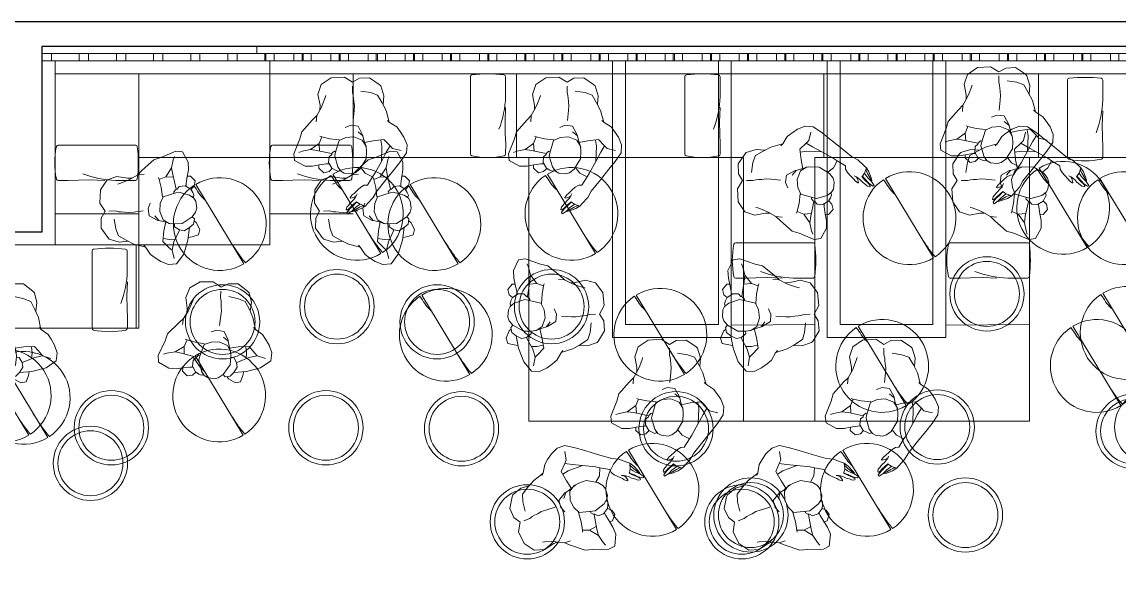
# Model space of a CAD drawing. Header units: millimetres. Extents: x 5429406 to 5440208, y -620941 to -619789.
# Drawn here: x 5430620 to 5431211, y -620182 to -619880 of the extents above; entities that cross this region are included whole.
import ezdxf

# ---------------------------------------------------------------- set-up
doc = ezdxf.new("R2010")
doc.units = ezdxf.units.MM
doc.header["$LTSCALE"] = 0.05
for name, color, linetype, lineweight in [('A-ALÇIPAN', 30, 'Continuous', 30), ('TEFRIS', 251, 'Continuous', 9), ('tefriş', 45, 'Continuous', 18)]:
    doc.layers.add(name, color=color, linetype=linetype, lineweight=lineweight)

# ---------------------------------------------------------------- blocks, each defined once
blk = doc.blocks.new('insanplanoturan2')
for p, q in [((-4.35, 28), (-8.09, 30.21)), ((-1.54, 25.72), (-5.35, 20.45)), ((-3.59, 26.87), (-4.35, 28)), ((1.11, 27.39), (-1.54, 25.72)), ((3.27, 27.84), (1.11, 27.39)), ((7, 27.12), (3.27, 27.84)), ((8.63, 26), (7, 27.12)), ((10.14, 23.59), (8.63, 26)), ((10.17, 25.88), (9.26, 25.73)), ((9.26, 25.73), (9.56, 24.52)), ((11.6, 25.19), (10.17, 25.88)), ((13.37, 24.07), (11.6, 25.19)), ((13.24, 24.16), (15.05, 25.76)), ((14.98, 20.87), (13.37, 24.07)), ((15.05, 25.76), (17.91, 26.13)), ((17.91, 26.13), (20.4, 23.48)), ((-27.28, 18.74), (-27.93, 14.41)), ((-27.28, 18.74), (-27.28, 18.74)), ((-5.35, 20.45), (-5.85, 16.43)), ((11.39, 17.65), (10.14, 23.59)), ((12.97, 16.66), (14.48, 17.79)), ((14.48, 17.79), (14.98, 20.87)), ((16.27, 21.48), (14.74, 21.5)), ((14.98, 20.87), (14.98, 20.87)), ((20.07, 21.81), (16.27, 21.48)), ((23.66, 22.17), (20.07, 21.81)), ((20.4, 23.48), (20.2, 21.81)), ((27.76, 21.89), (23.66, 22.17)), ((33.11, 18.44), (27.76, 21.89)), ((33.27, 14.87), (33.11, 18.44)), ((-27.93, 14.41), (-26.55, 10.2)), ((-19.98, 15.91), (-24.48, 17.29)), ((-18.79, 14.34), (-19.98, 15.91)), ((-15.71, 10.73), (-18.79, 14.34)), ((-14.03, 17.26), (-14.37, 14.2)), ((-14.37, 14.2), (-14.05, 10.87)), ((-5.85, 16.43), (-5.83, 13.53)), ((-5.85, 14.49), (-5.54, 12.71)), ((-5.83, 13.53), (-4.08, 10.14)), ((-5.54, 12.71), (-4.92, 10.26)), ((8.41, 9.37), (10.99, 16.09)), ((11.39, 14.95), (10.64, 15.16)), ((10.99, 16.09), (11.39, 17.65)), ((11.39, 14.95), (12.59, 15.84)), ((12.59, 15.84), (12.97, 16.66)), ((12.94, 16.13), (20.72, 13.88)), ((19.31, 14.28), (19.29, 10.2)), ((19.29, 10.2), (24.16, 13.11)), ((20.72, 13.88), (24.16, 13.11)), ((24.16, 13.11), (28.65, 13.7)), ((28.65, 13.7), (30.45, 14.23)), ((29.4, 7.03), (33.27, 14.87)), ((-26.55, 10.2), (-24.71, 6.99)), ((-24.71, 6.99), (-23.11, 4.46)), ((-15.71, 10.73), (-9.91, 10.95)), ((-9.91, 10.95), (-5.08, 11.6)), ((-4.92, 10.26), (-4.51, 7.82)), ((-4.51, 7.82), (-2.1, 5.49)), ((-4.51, 7.82), (-4.46, 7.27)), ((-4.46, 7.27), (-2.36, 2.53)), ((-4.08, 10.14), (0.35, 8.04)), ((0.35, 8.04), (4.73, 8.08)), ((4.73, 8.08), (8.41, 9.37)), ((8.28, 9.05), (13.28, 8.1)), ((13.28, 8.1), (17.61, 6.77)), ((17.61, 6.77), (19.29, 10.2)), ((17.61, 6.77), (18.58, 6.35)), ((28.03, 3.22), (29.4, 7.03)), ((-23.11, 4.46), (-19.37, 1.75)), ((-19.37, 1.75), (-18.3, 0.57)), ((-19.26, 1.62), (-18.03, -4.75)), ((-2.36, 2.53), (1.56, 1.75)), ((1.56, 1.75), (4.62, 2.65)), ((22.01, -2.61), (28.03, 3.22)), ((-18.03, -4.75), (-16.17, -9.13)), ((0.13, -0.8), (-0.81, -6.09)), ((19.46, -4.88), (16.82, -8.79)), ((20, -1.56), (19.46, -4.88)), ((19.46, -4.88), (22.01, -2.61)), ((-16.62, -8.22), (-17.35, -12.82)), ((-16.17, -9.13), (-14.03, -13.42)), ((-0.81, -6.09), (-1.17, -8.58)), ((-1.17, -8.58), (-1.05, -10.85)), ((-1.05, -10.85), (-1.05, -12.66)), ((15.63, -11.06), (14.16, -14.24)), ((16.82, -8.79), (15.63, -11.06)), ((17.24, -10.34), (17.46, -7.85)), ((17.93, -16.07), (17.24, -10.34)), ((-17.35, -12.82), (-16.11, -18.21)), ((-14.03, -13.42), (-10.4, -15.06)), ((-10.4, -15.06), (-5.21, -16.27)), ((-1.05, -12.66), (-1.01, -14.11)), ((-1.01, -14.11), (-0.73, -15.8)), ((-0.73, -15.8), (-0.99, -19.23)), ((14.16, -14.24), (13.76, -15.31)), ((15.74, -21.26), (17.93, -16.07)), ((-16.11, -18.21), (-15.32, -19.11)), ((-15.32, -19.11), (-10.35, -22.99)), ((-10.35, -22.99), (-5, -23.15)), ((-5, -23.15), (-1.15, -21.36)), ((-1.15, -21.36), (3.07, -24.4)), ((10.13, -24.5), (15.74, -21.26)), ((3.07, -24.4), (10.13, -24.5))]:
    blk.add_line(p, q)
for points in [[(-8.09, 30.21), (-10.88, 29.66), (-12.15, 26.27), (-12.64, 24.24)], [(-27.28, 18.74), (-21.76, 22.31), (-14.13, 24.15), (-7.35, 24.57)], [(-1.54, 25.72), (-2.54, 26.97), (-5.37, 26.69), (-7.35, 24.57), (-9.19, 21.89), (-8.9, 19.21), (-7.35, 16.52), (-5.85, 16.43)], [(-19.98, 15.91), (-15.55, 16.66), (-9.47, 19.07), (-8.9, 19.21)]]:
    blk.add_lwpolyline(points)
blk = doc.blocks.new('xccxc')
at = {"rotation": 180}
blk.add_blockref('insanplanoturan2', (220488.91, -31825.14), dxfattribs=at)
blk = doc.blocks.new('dada')
for p, q in [((219973.43, -31806.86), (219967.82, -31810.1)), ((219980.49, -31806.97), (219973.43, -31806.86)), ((219984.71, -31810.01), (219980.49, -31806.97)), ((219967.82, -31810.1), (219965.63, -31815.29)), ((219984.28, -31815.56), (219984.55, -31812.14)), ((219988.56, -31808.22), (219984.71, -31810.01)), ((219993.91, -31808.37), (219988.56, -31808.22)), ((219998.88, -31812.26), (219993.91, -31808.37)), ((219999.67, -31813.16), (219998.88, -31812.26)), ((220000.91, -31818.54), (219999.67, -31813.16)), ((219965.63, -31815.29), (219966.32, -31821.02)), ((219967.93, -31820.3), (219969.4, -31817.13)), ((219969.4, -31817.13), (219969.8, -31816.05)), ((219984.57, -31817.26), (219984.28, -31815.56)), ((219984.6, -31818.7), (219984.57, -31817.26)), ((219984.6, -31820.52), (219984.6, -31818.7)), ((219993.96, -31816.3), (219988.77, -31815.1)), ((219997.59, -31817.95), (219993.96, -31816.3)), ((219999.73, -31822.23), (219997.59, -31817.95)), ((220000.18, -31823.15), (220000.91, -31818.54)), ((219964.1, -31826.49), (219966.74, -31822.57)), ((219966.32, -31821.02), (219966.1, -31823.52)), ((219966.74, -31822.57), (219967.93, -31820.3)), ((219983.43, -31830.57), (219984.36, -31825.28)), ((219984.36, -31825.28), (219984.72, -31822.78)), ((219984.72, -31822.78), (219984.6, -31820.52)), ((220001.59, -31826.62), (219999.73, -31822.23)), ((219961.55, -31828.75), (219955.53, -31834.58)), ((219964.1, -31826.49), (219961.55, -31828.75)), ((219963.56, -31829.8), (219964.1, -31826.49)), ((220002.81, -31832.98), (220001.59, -31826.62)), ((219955.53, -31834.58), (219954.16, -31838.39)), ((219981.99, -31833.12), (219978.94, -31834.02)), ((219985.92, -31833.89), (219981.99, -31833.12)), ((219988.07, -31839.19), (219985.66, -31836.85)), ((219988.02, -31838.63), (219985.92, -31833.89)), ((220002.93, -31833.11), (220001.86, -31831.93)), ((220006.66, -31835.82), (220002.93, -31833.11)), ((220008.27, -31838.35), (220006.66, -31835.82)), ((219954.16, -31838.39), (219950.29, -31846.24)), ((219964.26, -31841.56), (219959.4, -31844.48)), ((219964.25, -31845.64), (219964.26, -31841.56)), ((219965.95, -31838.14), (219964.26, -31841.56)), ((219965.95, -31838.14), (219964.98, -31837.71)), ((219970.28, -31839.47), (219965.95, -31838.14)), ((219975.28, -31840.42), (219970.28, -31839.47)), ((219975.15, -31840.74), (219972.56, -31847.46)), ((219978.82, -31839.44), (219975.15, -31840.74)), ((219983.21, -31839.4), (219978.82, -31839.44)), ((219987.64, -31841.51), (219983.21, -31839.4)), ((219989.39, -31844.89), (219987.64, -31841.51)), ((219988.07, -31839.19), (219988.02, -31838.63)), ((219988.47, -31841.63), (219988.07, -31839.19)), ((219989.1, -31844.08), (219988.47, -31841.63)), ((219993.46, -31842.32), (219988.64, -31842.96)), ((219999.27, -31842.1), (219993.46, -31842.32)), ((219997.93, -31845.57), (219997.61, -31842.23)), ((219999.27, -31842.1), (220002.34, -31845.71)), ((220010.11, -31841.56), (220008.27, -31838.35)), ((220011.49, -31845.77), (220010.11, -31841.56)), ((219950.29, -31846.24), (219950.45, -31849.81)), ((219954.91, -31845.07), (219953.11, -31845.59)), ((219959.4, -31844.48), (219954.91, -31845.07)), ((219962.84, -31845.25), (219959.4, -31844.48)), ((219970.62, -31847.5), (219962.84, -31845.25)), ((219969.08, -31849.16), (219968.58, -31852.23)), ((219970.59, -31848.03), (219969.08, -31849.16)), ((219970.97, -31847.21), (219970.59, -31848.03)), ((219972.17, -31846.32), (219970.97, -31847.21)), ((219972.17, -31846.32), (219972.92, -31846.53)), ((219972.56, -31847.46), (219972.17, -31849.01)), ((219972.17, -31849.01), (219973.41, -31854.95)), ((219988.91, -31851.81), (219989.4, -31847.79)), ((219989.4, -31845.86), (219989.1, -31844.08)), ((219989.4, -31847.79), (219989.39, -31844.89)), ((219997.01, -31853.72), (219997.93, -31845.57)), ((219997.01, -31853.72), (219999.97, -31848.98)), ((219999.97, -31848.98), (220002.34, -31845.71)), ((220002.34, -31845.71), (220003.54, -31847.27)), ((220003.54, -31847.27), (220008.04, -31848.65)), ((220010.84, -31850.1), (220011.49, -31845.77)), ((219950.45, -31849.81), (219955.8, -31853.26)), ((219955.8, -31853.26), (219959.9, -31853.53)), ((219959.9, -31853.53), (219963.48, -31853.17)), ((219963.15, -31854.85), (219963.36, -31853.18)), ((219965.64, -31857.49), (219963.15, -31854.85)), ((219963.48, -31853.17), (219967.29, -31852.84)), ((219967.29, -31852.84), (219968.82, -31852.87)), ((219968.58, -31852.23), (219970.19, -31855.43)), ((219968.58, -31852.23), (219968.58, -31852.23)), ((219973.41, -31854.95), (219974.93, -31857.36)), ((219985.09, -31857.09), (219988.91, -31851.81)), ((219993.17, -31859.66), (219997.01, -31853.72)), ((220003.67, -31858.47), (220007.38, -31854.47)), ((220007.38, -31854.47), (220010.84, -31850.1)), ((220010.84, -31850.1), (220010.84, -31850.1)), ((219968.51, -31857.12), (219965.64, -31857.49)), ((219970.32, -31855.52), (219968.51, -31857.12)), ((219970.19, -31855.43), (219971.96, -31856.56)), ((219971.96, -31856.56), (219973.39, -31857.25)), ((219973.39, -31857.25), (219974.3, -31857.1)), ((219974.3, -31857.1), (219974, -31855.88)), ((219974.93, -31857.36), (219976.56, -31858.48)), ((219976.56, -31858.48), (219980.28, -31859.2)), ((219980.28, -31859.2), (219982.44, -31858.76)), ((219982.44, -31858.76), (219985.09, -31857.09)), ((219985.8, -31856.21), (219987.9, -31859.37)), ((219987.9, -31859.37), (219991.64, -31861.58)), ((219991.64, -31861.58), (219993.17, -31859.66)), ((219998.72, -31863.72), (220003.67, -31858.47)), ((219984.86, -31866.77), (219983.16, -31868.07)), ((219986.8, -31865.87), (219984.86, -31866.77)), ((219988.57, -31865.91), (219986.8, -31865.87)), ((219988.57, -31865.91), (219991.64, -31861.58)), ((219993.34, -31869.51), (219998.72, -31863.72)), ((219980.08, -31870.45), (219978.82, -31871.79)), ((219978.82, -31871.79), (219978.86, -31872.05)), ((219978.86, -31872.05), (219979.15, -31872.17)), ((219979.15, -31872.17), (219981.22, -31871.84)), ((219981.05, -31869.82), (219980.08, -31870.45)), ((219980.27, -31873.42), (219981.5, -31872.16)), ((219983.16, -31868.07), (219981.05, -31869.82)), ((219981.22, -31871.84), (219982.18, -31871.28)), ((219981.5, -31872.16), (219982.18, -31871.28)), ((219982.18, -31871.28), (219982.73, -31870.18)), ((219991.22, -31872.75), (219987.88, -31875.86)), ((219993.34, -31869.51), (219991.22, -31872.75)), ((219976.27, -31878.1), (219976.66, -31876.87)), ((219976.41, -31878.38), (219976.27, -31878.1)), ((219976.79, -31878.46), (219976.41, -31878.38)), ((219976.48, -31879.78), (219978.12, -31877.92)), ((219976.66, -31876.87), (219977.52, -31876.06)), ((219977.86, -31877.77), (219976.79, -31878.46)), ((219977.52, -31876.06), (219978.45, -31875.03)), ((219978.67, -31877.01), (219977.86, -31877.77)), ((219978.12, -31877.92), (219979.05, -31877.16)), ((219978.45, -31875.03), (219979.15, -31874.38)), ((219980.13, -31875.83), (219978.67, -31877.01)), ((219979.05, -31877.16), (219980.26, -31876.22)), ((219979.15, -31874.38), (219980.27, -31873.42)), ((219981.04, -31877.69), (219979.16, -31879.29)), ((219981.25, -31878.56), (219979.16, -31879.29)), ((219982.07, -31874.36), (219980.13, -31875.83)), ((219980.26, -31876.22), (219981.28, -31875.32)), ((219984.29, -31878.28), (219981.03, -31879.23)), ((219982.21, -31876.84), (219981.04, -31877.69)), ((219983.47, -31877.43), (219981.25, -31878.56)), ((219981.28, -31875.32), (219982.23, -31874.56)), ((219982.23, -31874.56), (219982.07, -31874.36)), ((219982.21, -31876.84), (219983.86, -31875.88)), ((219982.23, -31874.56), (219983.86, -31875.88)), ((219985.17, -31876.82), (219983.47, -31877.43)), ((219983.86, -31875.88), (219986.68, -31877.05)), ((219986.68, -31877.05), (219984.29, -31878.28)), ((219985.98, -31876.82), (219985.17, -31876.82)), ((219987.88, -31875.86), (219986.68, -31877.05)), ((219976.62, -31880.37), (219976.48, -31879.78)), ((219976.88, -31880.62), (219976.62, -31880.37)), ((219979.16, -31879.29), (219976.88, -31880.62)), ((219979.44, -31879.52), (219979.16, -31879.29)), ((219981.03, -31879.23), (219979.44, -31879.52))]:
    blk.add_line(p, q)
blk = doc.blocks.new('asdffadsf')
at = {"layer": 'tefriş'}
blk.add_line((5433363.58, -614780.78), (5433389.49, -614823.54), dxfattribs=at)
for start, end in [(303.62102, 121.2122), (124.12015, 301.2122)]:
    blk.add_arc((5433376.54, -614802.16), 25, start, end, dxfattribs=at)
blk.add_open_spline([(5433368.81, -614789.41), (5433367.75, -614788.4), (5433365.61, -614786.34), (5433364, -614783.32), (5433362.79, -614781.8), (5433362.51, -614781.47)], degree=3, knots=[0, 0, 0, 0, 4.350659, 8.849507, 10.159994, 10.159994, 10.159994, 10.159994], dxfattribs=at)
blk.add_spline([(5433390.38, -614822.98), (5433388.05, -614820.1), (5433381.72, -614810.72)], degree=3, dxfattribs=at)

msp = doc.modelspace()

# ---------------------------------------------------------------- linework, layer by layer
at = {"layer": 'A-ALÇIPAN', "transparency": 33554541}
for p, q in [((5431315.71, -619879.86, -245.25), (5430419.21, -619879.86, -245.25)), ((5430630.71, -619992.86, -245.25), (5430630.71, -619892.86, -245.25)), ((5430630.71, -619892.86, -245.25), (5431309.21, -619892.86, -245.25)), ((5430500.71, -619992.86, -245.25), (5430630.71, -619992.86, -245.25))]:
    msp.add_line(p, q, dxfattribs=at)
at = {"layer": 'TEFRIS', "linetype": 'ByBlock', "transparency": 33554541}
for p, q in [((5430944.96, -619900.86, -245.25), (5430944.96, -620042.86, -245.25)), ((5430994.96, -619900.86, -245.25), (5430994.96, -620042.86, -245.25)), ((5431060.52, -619900.86, -245.25), (5431060.52, -620042.86, -245.25)), ((5431110.52, -619900.86, -245.25), (5431110.52, -620042.86, -245.25)), ((5430969.96, -620042.86, -245.25), (5430944.96, -620042.86, -245.25)), ((5430969.96, -620042.86, -245.25), (5430994.96, -620042.86, -245.25)), ((5431085.52, -620042.86, -245.25), (5431060.52, -620042.86, -245.25)), ((5431085.52, -620042.86, -245.25), (5431110.52, -620042.86, -245.25))]:
    msp.add_line(p, q, dxfattribs=at)
at = {"layer": 'tefriş', "transparency": 33554541}
for p, q in [((5430635.71, -619896.86, -245.25), (5430635.71, -619900.86, -245.25)), ((5430650.71, -619900.86, -245.25), (5430650.71, -619896.86, -245.25)), ((5430751.27, -619896.86, -245.25), (5430751.27, -619900.86, -245.25)), ((5430766.27, -619900.86, -245.25), (5430766.27, -619896.86, -245.25)), ((5430635.71, -619900.86, -245.25), (5430650.71, -619900.86, -245.25)), ((5430635.71, -619900.86, -245.25), (5430650.71, -619900.86, -245.25)), ((5430655.71, -619900.86, -245.25), (5430670.71, -619900.86, -245.25)), ((5430675.71, -619900.86, -245.25), (5430690.71, -619900.86, -245.25)), ((5430695.71, -619900.86, -245.25), (5430710.71, -619900.86, -245.25)), ((5430715.71, -619900.86, -245.25), (5430730.71, -619900.86, -245.25)), ((5430735.71, -619900.86, -245.25), (5430750.71, -619900.86, -245.25)), ((5430751.27, -619900.86, -245.25), (5430766.27, -619900.86, -245.25)), ((5430751.27, -619900.86, -245.25), (5430766.27, -619900.86, -245.25)), ((5430755.71, -619900.86, -245.25), (5430770.71, -619900.86, -245.25)), ((5430771.27, -619900.86, -245.25), (5430786.27, -619900.86, -245.25)), ((5430775.71, -619900.86, -245.25), (5430790.71, -619900.86, -245.25)), ((5430791.27, -619900.86, -245.25), (5430806.27, -619900.86, -245.25)), ((5430795.71, -619900.86, -245.25), (5430810.71, -619900.86, -245.25)), ((5430811.27, -619900.86, -245.25), (5430826.27, -619900.86, -245.25)), ((5430815.71, -619900.86, -245.25), (5430830.71, -619900.86, -245.25)), ((5430831.27, -619900.86, -245.25), (5430846.27, -619900.86, -245.25)), ((5430835.71, -619900.86, -245.25), (5430850.71, -619900.86, -245.25)), ((5430851.27, -619900.86, -245.25), (5430866.27, -619900.86, -245.25)), ((5430855.71, -619900.86, -245.25), (5430870.71, -619900.86, -245.25)), ((5430871.27, -619900.86, -245.25), (5430886.27, -619900.86, -245.25)), ((5430875.71, -619900.86, -245.25), (5430890.71, -619900.86, -245.25)), ((5430891.27, -619900.86, -245.25), (5430906.27, -619900.86, -245.25)), ((5430895.71, -619900.86, -245.25), (5430910.71, -619900.86, -245.25)), ((5430911.27, -619900.86, -245.25), (5430926.27, -619900.86, -245.25)), ((5430915.71, -619900.86, -245.25), (5430930.71, -619900.86, -245.25)), ((5430931.27, -619900.86, -245.25), (5430946.27, -619900.86, -245.25)), ((5430935.71, -619900.86, -245.25), (5430950.71, -619900.86, -245.25)), ((5430951.27, -619900.86, -245.25), (5430966.27, -619900.86, -245.25)), ((5430955.71, -619900.86, -245.25), (5430970.71, -619900.86, -245.25)), ((5430971.27, -619900.86, -245.25), (5430986.27, -619900.86, -245.25)), ((5430975.71, -619900.86, -245.25), (5430990.71, -619900.86, -245.25)), ((5430991.27, -619900.86, -245.25), (5431006.27, -619900.86, -245.25)), ((5430995.71, -619900.86, -245.25), (5431010.71, -619900.86, -245.25)), ((5431011.27, -619900.86, -245.25), (5431026.27, -619900.86, -245.25)), ((5431015.71, -619900.86, -245.25), (5431030.71, -619900.86, -245.25)), ((5431031.27, -619900.86, -245.25), (5431046.27, -619900.86, -245.25)), ((5431035.71, -619900.86, -245.25), (5431050.71, -619900.86, -245.25)), ((5431051.27, -619900.86, -245.25), (5431066.27, -619900.86, -245.25)), ((5431055.71, -619900.86, -245.25), (5431070.71, -619900.86, -245.25)), ((5431071.27, -619900.86, -245.25), (5431086.27, -619900.86, -245.25)), ((5431075.71, -619900.86, -245.25), (5431090.71, -619900.86, -245.25)), ((5431091.27, -619900.86, -245.25), (5431106.27, -619900.86, -245.25)), ((5431095.71, -619900.86, -245.25), (5431110.71, -619900.86, -245.25)), ((5431111.27, -619900.86, -245.25), (5431126.27, -619900.86, -245.25)), ((5431115.71, -619900.86, -245.25), (5431130.71, -619900.86, -245.25)), ((5431131.27, -619900.86, -245.25), (5431146.27, -619900.86, -245.25)), ((5431135.71, -619900.86, -245.25), (5431150.71, -619900.86, -245.25)), ((5431151.27, -619900.86, -245.25), (5431166.27, -619900.86, -245.25)), ((5431155.71, -619900.86, -245.25), (5431170.71, -619900.86, -245.25)), ((5431171.27, -619900.86, -245.25), (5431186.27, -619900.86, -245.25)), ((5431175.71, -619900.86, -245.25), (5431190.71, -619900.86, -245.25)), ((5431191.27, -619900.86, -245.25), (5431206.27, -619900.86, -245.25)), ((5431195.71, -619900.86, -245.25), (5431210.71, -619900.86, -245.25))]:
    msp.add_line(p, q, dxfattribs=at)
at = {"layer": 'tefriş', "linetype": 'ByBlock', "transparency": 33554541}
for p, q in [((5431309.21, -619900.86, -245.25), (5430630.71, -619900.86, -245.25)), ((5430637.71, -619999.86, -245.25), (5430637.71, -619900.86, -245.25)), ((5431424.77, -619900.86, -245.25), (5430746.27, -619900.86, -245.25)), ((5430753.27, -619999.86, -245.25), (5430753.27, -619900.86, -245.25)), ((5430937.96, -619900.86, -245.25), (5430937.96, -620049.86, -245.25)), ((5431001.96, -619900.86, -245.25), (5431001.96, -620049.86, -245.25)), ((5431053.52, -619900.86, -245.25), (5431053.52, -620049.86, -245.25)), ((5431117.52, -619900.86, -245.25), (5431117.52, -620049.86, -245.25)), ((5430637.71, -619907.86, -245.25), (5430937.96, -619907.86, -245.25)), ((5430682.71, -619952.86, -245.25), (5430682.71, -619907.86, -245.25)), ((5430753.27, -619907.86, -245.25), (5431053.52, -619907.86, -245.25)), ((5430798.27, -619952.86, -245.25), (5430798.27, -619907.86, -245.25)), ((5430861.37, -619909.14, -245.25), (5430861.37, -619951.02, -245.25)), ((5430880.34, -619909.36, -245.25), (5430880.34, -619920.01, -245.25)), ((5430886.22, -619952.86, -245.25), (5430886.22, -619907.86, -245.25)), ((5430976.94, -619909.14, -245.25), (5430976.94, -619951.02, -245.25)), ((5430995.91, -619909.36, -245.25), (5430995.91, -619920.01, -245.25)), ((5431001.79, -619952.86, -245.25), (5431001.79, -619907.86, -245.25)), ((5431001.96, -619907.86, -245.25), (5431302.21, -619907.86, -245.25)), ((5431051.79, -619952.86, -245.25), (5431051.79, -619907.86, -245.25)), ((5431117.52, -619907.86, -245.25), (5431417.77, -619907.86, -245.25)), ((5431167.36, -619952.86, -245.25), (5431167.36, -619907.86, -245.25)), ((5431183.08, -619910.98, -245.25), (5431183.08, -619952.86, -245.25)), ((5431202.06, -619911.2, -245.25), (5431202.06, -619921.85, -245.25)), ((5430880.37, -619925.91, -245.25), (5430880.06, -619933.69, -245.25)), ((5430995.94, -619925.91, -245.25), (5430995.62, -619933.69, -245.25)), ((5431202.08, -619927.76, -245.25), (5431201.77, -619935.53, -245.25)), ((5430880.06, -619933.69, -245.25), (5430880.2, -619940.12, -245.25)), ((5430995.62, -619933.69, -245.25), (5430995.76, -619940.12, -245.25)), ((5431201.77, -619935.53, -245.25), (5431201.91, -619941.97, -245.25)), ((5430682.71, -620044.86, -245.25), (5430682.71, -619944.86, -245.25)), ((5430880.2, -619940.12, -245.25), (5430880.44, -619945.53, -245.25)), ((5430995.76, -619940.12, -245.25), (5430996, -619945.53, -245.25)), ((5431201.91, -619941.97, -245.25), (5431202.15, -619947.38, -245.25)), ((5430681.2, -619946.26), (5430639.32, -619946.26)), ((5430796.77, -619946.26), (5430754.88, -619946.26)), ((5430880.44, -619945.53, -245.25), (5430880.37, -619950.97, -245.25)), ((5430996, -619945.53, -245.25), (5430995.94, -619950.97, -245.25)), ((5431202.15, -619947.38, -245.25), (5431202.08, -619952.82, -245.25)), ((5430682.71, -619952.86, -245.25), (5430892.96, -619952.86, -245.25)), ((5430798.27, -619952.86, -245.25), (5431008.52, -619952.86, -245.25)), ((5430892.96, -620042.86, -245.25), (5430892.96, -619952.86, -245.25)), ((5431008.52, -620042.86, -245.25), (5431008.52, -619952.86, -245.25)), ((5431046.96, -619952.86, -245.25), (5431257.21, -619952.86, -245.25)), ((5431046.96, -620042.86, -245.25), (5431046.96, -619952.86, -245.25)), ((5431162.52, -619952.86, -245.25), (5431372.77, -619952.86, -245.25)), ((5431162.52, -620042.86, -245.25), (5431162.52, -619952.86, -245.25)), ((5430644.8, -619965.32), (5430639.36, -619965.26)), ((5430650.21, -619965.08), (5430644.8, -619965.32)), ((5430656.64, -619964.95), (5430650.21, -619965.08)), ((5430664.42, -619965.26), (5430656.64, -619964.95)), ((5430680.98, -619965.23), (5430670.33, -619965.23)), ((5430760.37, -619965.32), (5430754.93, -619965.26)), ((5430765.78, -619965.08), (5430760.37, -619965.32)), ((5430772.21, -619964.95), (5430765.78, -619965.08)), ((5430779.99, -619965.26), (5430772.21, -619964.95)), ((5430796.54, -619965.23), (5430785.9, -619965.23)), ((5430637.71, -619983.16, -245.25), (5430682.71, -619983.16, -245.25)), ((5430753.27, -619983.16, -245.25), (5430798.27, -619983.16, -245.25)), ((5430637.71, -619999.86, -245.25), (5430493.71, -619999.86, -245.25)), ((5430753.27, -619999.86, -245.25), (5430609.27, -619999.86, -245.25)), ((5430657.6, -620002.98, -245.25), (5430657.6, -620044.86, -245.25)), ((5430676.57, -620003.2, -245.25), (5430676.57, -620013.85, -245.25)), ((5430681.27, -619999.86, -245.25), (5430681.27, -620044.86, -245.25)), ((5431046.21, -619998.85), (5431004.32, -619998.85)), ((5431161.77, -619998.85), (5431119.89, -619998.85)), ((5430676.6, -620019.76, -245.25), (5430676.29, -620027.53, -245.25)), ((5431009.81, -620017.92), (5431004.37, -620017.85)), ((5431015.22, -620017.68), (5431009.81, -620017.92)), ((5431021.65, -620017.54), (5431015.22, -620017.68)), ((5431029.43, -620017.85), (5431021.65, -620017.54)), ((5431045.98, -620017.83), (5431035.33, -620017.83)), ((5431125.37, -620017.92), (5431119.93, -620017.85)), ((5431130.78, -620017.68), (5431125.37, -620017.92)), ((5431137.22, -620017.54), (5431130.78, -620017.68)), ((5431144.99, -620017.85), (5431137.22, -620017.54)), ((5431161.55, -620017.83), (5431150.9, -620017.83)), ((5430676.29, -620027.53, -245.25), (5430676.42, -620033.97, -245.25)), ((5430676.42, -620033.97, -245.25), (5430676.67, -620039.38, -245.25)), ((5430676.67, -620039.38, -245.25), (5430676.6, -620044.82, -245.25)), ((5430448.71, -620044.86, -245.25), (5430682.71, -620044.86, -245.25)), ((5430892.96, -620042.86, -245.25), (5430892.96, -620094.86, -245.25)), ((5431001.96, -620043.1, -245.25), (5431046.96, -620042.86, -245.25)), ((5431008.52, -620042.86, -245.25), (5431008.52, -620094.86, -245.25)), ((5431046.96, -620042.86, -245.25), (5431046.96, -620094.86, -245.25)), ((5431117.52, -620043.1, -245.25), (5431162.52, -620042.86, -245.25)), ((5431162.52, -620042.86, -245.25), (5431162.52, -620094.86, -245.25)), ((5430937.96, -620049.86, -245.25), (5431001.96, -620049.86, -245.25)), ((5431053.52, -620049.86, -245.25), (5431117.52, -620049.86, -245.25)), ((5430892.96, -620094.86, -245.25), (5431046.96, -620094.86, -245.25)), ((5431008.52, -620094.86, -245.25), (5431162.52, -620094.86, -245.25))]:
    msp.add_line(p, q, dxfattribs=at)
at = {"layer": 'tefriş', "transparency": 33554541, "elevation": -245.25}
for points in [[(5430630.71, -619892.86), (5431294.71, -619892.86), (5431294.71, -619896.86), (5430630.71, -619896.86)], [(5430635.71, -619900.86), (5430650.71, -619900.86), (5430650.71, -619896.86), (5430635.71, -619896.86)], [(5430655.71, -619900.86), (5430670.71, -619900.86), (5430670.71, -619896.86), (5430655.71, -619896.86)], [(5430675.71, -619900.86), (5430690.71, -619900.86), (5430690.71, -619896.86), (5430675.71, -619896.86)], [(5430695.71, -619900.86), (5430710.71, -619900.86), (5430710.71, -619896.86), (5430695.71, -619896.86)], [(5430715.71, -619900.86), (5430730.71, -619900.86), (5430730.71, -619896.86), (5430715.71, -619896.86)], [(5430735.71, -619900.86), (5430750.71, -619900.86), (5430750.71, -619896.86), (5430735.71, -619896.86)], [(5430746.27, -619892.86), (5431410.27, -619892.86), (5431410.27, -619896.86), (5430746.27, -619896.86)], [(5430751.27, -619900.86), (5430766.27, -619900.86), (5430766.27, -619896.86), (5430751.27, -619896.86)], [(5430755.71, -619900.86), (5430770.71, -619900.86), (5430770.71, -619896.86), (5430755.71, -619896.86)], [(5430771.27, -619900.86), (5430786.27, -619900.86), (5430786.27, -619896.86), (5430771.27, -619896.86)], [(5430775.71, -619900.86), (5430790.71, -619900.86), (5430790.71, -619896.86), (5430775.71, -619896.86)], [(5430791.27, -619900.86), (5430806.27, -619900.86), (5430806.27, -619896.86), (5430791.27, -619896.86)], [(5430795.71, -619900.86), (5430810.71, -619900.86), (5430810.71, -619896.86), (5430795.71, -619896.86)], [(5430811.27, -619900.86), (5430826.27, -619900.86), (5430826.27, -619896.86), (5430811.27, -619896.86)], [(5430815.71, -619900.86), (5430830.71, -619900.86), (5430830.71, -619896.86), (5430815.71, -619896.86)], [(5430831.27, -619900.86), (5430846.27, -619900.86), (5430846.27, -619896.86), (5430831.27, -619896.86)], [(5430835.71, -619900.86), (5430850.71, -619900.86), (5430850.71, -619896.86), (5430835.71, -619896.86)], [(5430851.27, -619900.86), (5430866.27, -619900.86), (5430866.27, -619896.86), (5430851.27, -619896.86)], [(5430855.71, -619900.86), (5430870.71, -619900.86), (5430870.71, -619896.86), (5430855.71, -619896.86)], [(5430871.27, -619900.86), (5430886.27, -619900.86), (5430886.27, -619896.86), (5430871.27, -619896.86)], [(5430875.71, -619900.86), (5430890.71, -619900.86), (5430890.71, -619896.86), (5430875.71, -619896.86)], [(5430891.27, -619900.86), (5430906.27, -619900.86), (5430906.27, -619896.86), (5430891.27, -619896.86)], [(5430895.71, -619900.86), (5430910.71, -619900.86), (5430910.71, -619896.86), (5430895.71, -619896.86)], [(5430911.27, -619900.86), (5430926.27, -619900.86), (5430926.27, -619896.86), (5430911.27, -619896.86)], [(5430915.71, -619900.86), (5430930.71, -619900.86), (5430930.71, -619896.86), (5430915.71, -619896.86)], [(5430931.27, -619900.86), (5430946.27, -619900.86), (5430946.27, -619896.86), (5430931.27, -619896.86)], [(5430935.71, -619900.86), (5430950.71, -619900.86), (5430950.71, -619896.86), (5430935.71, -619896.86)], [(5430951.27, -619900.86), (5430966.27, -619900.86), (5430966.27, -619896.86), (5430951.27, -619896.86)], [(5430955.71, -619900.86), (5430970.71, -619900.86), (5430970.71, -619896.86), (5430955.71, -619896.86)], [(5430971.27, -619900.86), (5430986.27, -619900.86), (5430986.27, -619896.86), (5430971.27, -619896.86)], [(5430975.71, -619900.86), (5430990.71, -619900.86), (5430990.71, -619896.86), (5430975.71, -619896.86)], [(5430991.27, -619900.86), (5431006.27, -619900.86), (5431006.27, -619896.86), (5430991.27, -619896.86)], [(5430995.71, -619900.86), (5431010.71, -619900.86), (5431010.71, -619896.86), (5430995.71, -619896.86)], [(5431011.27, -619900.86), (5431026.27, -619900.86), (5431026.27, -619896.86), (5431011.27, -619896.86)], [(5431015.71, -619900.86), (5431030.71, -619900.86), (5431030.71, -619896.86), (5431015.71, -619896.86)], [(5431031.27, -619900.86), (5431046.27, -619900.86), (5431046.27, -619896.86), (5431031.27, -619896.86)], [(5431035.71, -619900.86), (5431050.71, -619900.86), (5431050.71, -619896.86), (5431035.71, -619896.86)], [(5431051.27, -619900.86), (5431066.27, -619900.86), (5431066.27, -619896.86), (5431051.27, -619896.86)], [(5431055.71, -619900.86), (5431070.71, -619900.86), (5431070.71, -619896.86), (5431055.71, -619896.86)], [(5431071.27, -619900.86), (5431086.27, -619900.86), (5431086.27, -619896.86), (5431071.27, -619896.86)], [(5431075.71, -619900.86), (5431090.71, -619900.86), (5431090.71, -619896.86), (5431075.71, -619896.86)], [(5431091.27, -619900.86), (5431106.27, -619900.86), (5431106.27, -619896.86), (5431091.27, -619896.86)], [(5431095.71, -619900.86), (5431110.71, -619900.86), (5431110.71, -619896.86), (5431095.71, -619896.86)], [(5431111.27, -619900.86), (5431126.27, -619900.86), (5431126.27, -619896.86), (5431111.27, -619896.86)], [(5431115.71, -619900.86), (5431130.71, -619900.86), (5431130.71, -619896.86), (5431115.71, -619896.86)], [(5431131.27, -619900.86), (5431146.27, -619900.86), (5431146.27, -619896.86), (5431131.27, -619896.86)], [(5431135.71, -619900.86), (5431150.71, -619900.86), (5431150.71, -619896.86), (5431135.71, -619896.86)], [(5431151.27, -619900.86), (5431166.27, -619900.86), (5431166.27, -619896.86), (5431151.27, -619896.86)], [(5431155.71, -619900.86), (5431170.71, -619900.86), (5431170.71, -619896.86), (5431155.71, -619896.86)], [(5431171.27, -619900.86), (5431186.27, -619900.86), (5431186.27, -619896.86), (5431171.27, -619896.86)], [(5431175.71, -619900.86), (5431190.71, -619900.86), (5431190.71, -619896.86), (5431175.71, -619896.86)], [(5431191.27, -619900.86), (5431206.27, -619900.86), (5431206.27, -619896.86), (5431191.27, -619896.86)], [(5431195.71, -619900.86), (5431210.71, -619900.86), (5431210.71, -619896.86), (5431195.71, -619896.86)]]:
    msp.add_lwpolyline(points, close=True, dxfattribs=at)
at = {"layer": 'tefriş', "linetype": 'ByBlock', "transparency": 33554541}
for centre, radius in [((5431139.66, -620026.34), 20), ((5431139.66, -620026.34), 17.5), ((5430789.54, -620033.2), 20), ((5430789.54, -620033.2), 17.5), ((5430905.11, -620033.2), 20), ((5430905.11, -620033.2), 17.5), ((5430727.9, -620041.39), 20), ((5430843.46, -620041.39), 20), ((5430727.9, -620041.39), 17.5), ((5430843.46, -620041.39), 17.5), ((5430667.98, -620098.45), 20), ((5430783.55, -620098.45), 20), ((5430856.61, -620098.96), 20), ((5430972.18, -620098.96), 20), ((5431112.88, -620098.05), 20), ((5431112.88, -620098.05), 17.5), ((5431218.4, -620100.34), 20), ((5431228.45, -620098.05), 20), ((5430667.98, -620098.45), 17.5), ((5430783.55, -620098.45), 17.5), ((5430856.61, -620098.96), 17.5), ((5430972.18, -620098.96), 17.5), ((5431218.4, -620100.34), 17.5), ((5430656.72, -620117.57), 20), ((5430656.72, -620117.57), 17.5), ((5431012.49, -620145.44), 20), ((5431012.49, -620145.44), 17.5), ((5431128.06, -620145.44), 20), ((5431128.06, -620145.44), 17.5), ((5430892.05, -620149.09), 20), ((5430892.05, -620149.09), 17.5), ((5431007.61, -620149.09), 20), ((5431007.61, -620149.09), 17.5)]:
    msp.add_circle(centre, radius, dxfattribs=at)
for centre, radius, start, end in [((5430862.34, -619909.36, -245.25), 1, 96.72583, 180), ((5430870.84, -619981.44, -245.25), 73.58, 83.27417, 96.72583), ((5430879.34, -619909.36, -245.25), 1, 0, 83.27417), ((5430977.91, -619909.36, -245.25), 1, 96.72583, 180), ((5430986.41, -619981.44, -245.25), 73.58, 83.27417, 96.72583), ((5430994.91, -619909.36, -245.25), 1, 0, 83.27417), ((5431184.06, -619911.2, -245.25), 1, 96.72583, 180), ((5431192.56, -619983.28, -245.25), 73.58, 83.27417, 96.72583), ((5431201.06, -619911.2, -245.25), 1, 0, 83.27417), ((5430826.95, -619918.44, -245.25), 53.42, 338.86878, 358.32067), ((5430942.51, -619918.44, -245.25), 53.42, 338.86878, 358.32067), ((5431148.66, -619920.28, -245.25), 53.42, 338.86878, 358.32067), ((5430680.67, -619955.65), 43.2, 168.44571, 191.76252), ((5430639.32, -619947.26), 1, 90, 165.18467), ((5430680.98, -619947.23), 1, 6.72583, 90), ((5430608.9, -619955.73), 73.58, 353.27417, 6.72583), ((5430796.24, -619955.65), 43.2, 168.44571, 191.76252), ((5430754.88, -619947.26), 1, 90, 165.18467), ((5430796.54, -619947.23), 1, 6.72583, 90), ((5430724.47, -619955.73), 73.58, 353.27417, 6.72583), ((5430862.37, -619951.02, -245.25), 1, 180, 255.18467), ((5430870.77, -619909.67, -245.25), 43.2, 258.44571, 281.76252), ((5430879.37, -619950.97, -245.25), 1, 281.63319, 0), ((5430977.94, -619951.02, -245.25), 1, 180, 255.18467), ((5430986.33, -619909.67, -245.25), 43.2, 258.44571, 281.76252), ((5430994.94, -619950.97, -245.25), 1, 281.63319, 0), ((5431184.08, -619952.86, -245.25), 1, 180, 255.18467), ((5431192.48, -619911.51, -245.25), 43.2, 258.44571, 281.76252), ((5431201.08, -619952.82, -245.25), 1, 281.63319, 0), ((5430671.89, -619911.83), 53.42, 248.86878, 268.32067), ((5430787.46, -619911.83), 53.42, 248.86878, 268.32067), ((5430639.36, -619964.26), 1, 191.63319, 270), ((5430680.98, -619964.23), 1, 270, 353.27417), ((5430754.93, -619964.26), 1, 191.63319, 270), ((5430796.54, -619964.23), 1, 270, 353.27417), ((5431045.68, -620008.25), 43.2, 168.44571, 191.76252), ((5431004.32, -619999.85), 1, 90, 165.18467), ((5431045.98, -619999.83), 1, 6.72583, 90), ((5430973.9, -620008.33), 73.58, 353.27417, 6.72583), ((5431161.24, -620008.25), 43.2, 168.44571, 191.76252), ((5431119.89, -619999.85), 1, 90, 165.18467), ((5431161.55, -619999.83), 1, 6.72583, 90), ((5431089.47, -620008.33), 73.58, 353.27417, 6.72583), ((5430623.18, -620012.28, -245.25), 53.42, 338.86878, 358.32067), ((5431036.9, -619964.43), 53.42, 248.86878, 268.32067), ((5431152.47, -619964.43), 53.42, 248.86878, 268.32067), ((5431004.37, -620016.85), 1, 191.63319, 270), ((5431045.98, -620016.83), 1, 270, 353.27417), ((5431119.93, -620016.85), 1, 191.63319, 270), ((5431161.55, -620016.83), 1, 270, 353.27417), ((5430658.6, -620044.86, -245.25), 1, 180, 255.18467), ((5430675.6, -620044.82, -245.25), 1, 281.63319, 0), ((5430667, -620003.51, -245.25), 43.2, 258.44571, 281.76252)]:
    msp.add_arc(centre, radius, start, end, dxfattribs=at)
at = {"layer": 'tefriş', "color": 87, "transparency": 33554541}
for centre, radius, start, end in [((5430658.57, -620003.2, -245.25), 1, 96.72583, 180), ((5430667.07, -620075.28, -245.25), 73.58, 83.27417, 96.72583), ((5430675.57, -620003.2, -245.25), 1, 0, 83.27417)]:
    msp.add_arc(centre, radius, start, end, dxfattribs=at)

# ---------------------------------------------------------------- block references
at = {"layer": 'tefriş', "linetype": 'ByBlock', "transparency": 33554541}
for name, p, rotation in [('dada', (5209406.79, -604516.75, -245.25), 4.257695987429049), ('dada', (5209058.67, -604522.27, -245.25), 4.257695987429049), ('dada', (5209174.24, -604522.27, -245.25), 4.257695987429049), ('dada', (5415617.96, -841704.57), 94.25769598742903), ('dada', (5415733.53, -841704.57), 94.25769598742903), ('xccxc', (5436171.71, -397326.9, -245.25), 276.8597992275222), ('xccxc', (5436287.28, -397326.9, -245.25), 276.8597992275222), ('xccxc', (5209676.68, -591472.36, -245.25), 0.8445475240994589), ('xccxc', (5209792.25, -591472.36, -245.25), 0.8445475240994589), ('dada', (5209229.36, -604663.49), 4.257695987429049), ('dada', (5209344.92, -604663.49), 4.257695987429049), ('dada', (5500947.2, -831092.19), 116.6005193821557), ('dada', (5501062.76, -831092.19), 116.6005193821557)]:
    msp.add_blockref(name, p, dxfattribs=dict(at, rotation=rotation))
at = {"layer": 'tefriş', "linetype": 'ByBlock', "transparency": 33554541, "xscale": -1, "rotation": 86.67348170998423}
for p in [(5411708.56, -398017.77), (5411824.13, -398017.77)]:
    msp.add_blockref('xccxc', p, dxfattribs=at)
at = {"layer": 'tefriş', "linetype": 'ByBlock', "transparency": 33554541}
for p in [(-2576.29, -5181.1), (-2460.72, -5181.1), (-2195.83, -5177.81), (-2650.16, -5186.56), (-2534.6, -5186.56), (-2528.39, -5246.17), (-2412.82, -5246.17), (-2161.58, -5245.22), (-2293.29, -5262.99), (-2177.72, -5262.99), (-2766.02, -5278.91), (-2755.8, -5280.18), (-2650.46, -5278.91), (-2417.1, -5329.71), (-2301.53, -5329.71)]:
    msp.add_blockref('asdffadsf', p, dxfattribs=at)
at = {"layer": 'tefriş', "transparency": 33554541}
for p in [(-2278.62, -5183.37), (-2163.05, -5183.37)]:
    msp.add_blockref('asdffadsf', p, dxfattribs=at)

doc.saveas('drawing.dxf')
